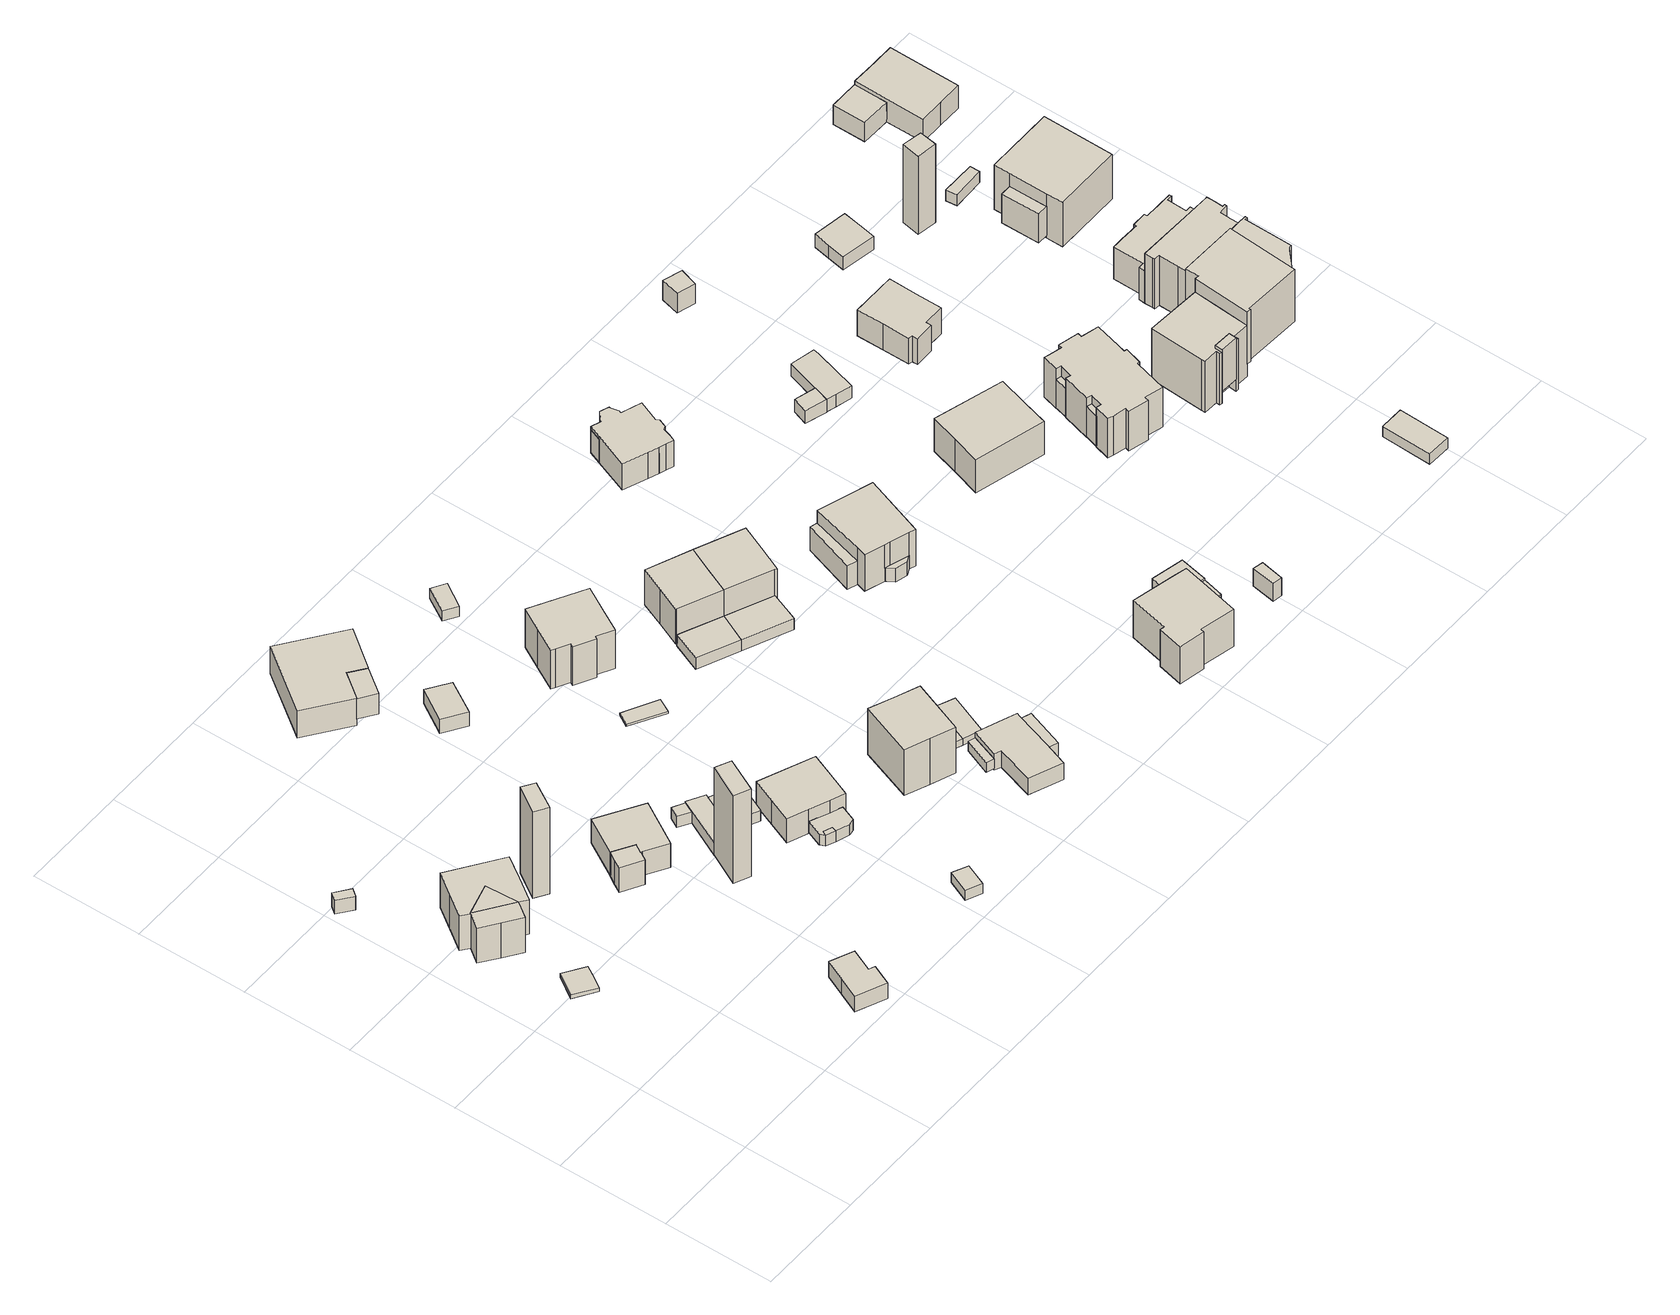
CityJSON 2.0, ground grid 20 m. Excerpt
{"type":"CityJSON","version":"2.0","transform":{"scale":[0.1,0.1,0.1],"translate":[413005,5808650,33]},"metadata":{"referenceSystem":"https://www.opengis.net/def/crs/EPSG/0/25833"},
"CityObjects":{
"building1":{"type":"Building","attributes":{"Gemeindeschluessel":"11000009","BezugspunktDach":"2200","function":"31001_2000","measuredHeight":1.04,"storeysAboveGround":1},"address":[{"country":"Germany","locality":"Berlin","thoroughfareNumber":"42 (2)","thoroughfareName":"Im Haselwinkel"}],"geometry":[{"type":"Solid","lod":"1","boundaries":[[[[0,1,2,3,4]],[[5,6,7,8,9]],[[5,9,4,3]],[[6,5,3,2]],[[7,6,2,1]],[[8,7,1,0]],[[9,8,0,4]]]]}]},
"building2":{"type":"Building","attributes":{"Gemeindeschluessel":"11000009","BezugspunktDach":"2200","function":"51009_1610","measuredHeight":3,"storeysAboveGround":0},"address":[{"country":"Germany","locality":"Berlin"}],"geometry":[{"type":"Solid","lod":"1","boundaries":[[[[10,11,12,13]],[[14,15,16,17]],[[14,17,13,12]],[[15,14,12,11]],[[16,15,11,10]],[[17,16,10,13]]]]}]},
"building3":{"type":"Building","attributes":{"Gemeindeschluessel":"11000009","function":"31001_1010"},"address":[{"country":"Germany","locality":"Berlin","thoroughfareNumber":"42","thoroughfareName":"Im Haselwinkel"}],"children":["building3-1","building3-2"]},
"building3-1":{"type":"BuildingPart","attributes":{"BezugspunktDach":"2200","measuredHeight":9.56,"storeysAboveGround":2},"parents":["building3"],"geometry":[{"type":"MultiSurface","lod":"1","boundaries":[[[18,19,20,21,22,23,24,25,26]],[[27,28,29,30,31,32,33,34,35]],[[27,35,26,25]],[[28,27,25,24]],[[29,28,24,23]],[[30,29,23,22]],[[31,30,22,21]],[[32,31,21,20]],[[33,32,20,19]],[[35,34,18,26]],[[34,33,19,18,36]]]}]},
"building3-2":{"type":"BuildingPart","attributes":{"BezugspunktDach":"2200","measuredHeight":9.56,"storeysAboveGround":2},"parents":["building3"],"geometry":[{"type":"Solid","lod":"1","boundaries":[[[[37,38,39,40,41,42,43]],[[34,33,44,32,45,46,47]],[[34,47,43,42]],[[33,19,18,34,42,41]],[[44,33,41,40]],[[32,44,40,39]],[[45,32,39,38]],[[46,45,38,37]],[[47,46,37,43]],[[34,18,19,33]]]]}]},
"building4":{"type":"Building","attributes":{"Gemeindeschluessel":"11000009","BezugspunktDach":"2200","function":"31001_1010","measuredHeight":3.8,"storeysAboveGround":1},"address":[{"country":"Germany","locality":"Berlin","thoroughfareNumber":"46 (2)","thoroughfareName":"Im Haselwinkel"}],"geometry":[{"type":"Solid","lod":"1","boundaries":[[[[48,49,50,51,52,53,54,55]],[[56,57,58,59,60,61,62,63]],[[56,63,55,54]],[[57,56,54,53]],[[58,57,53,52]],[[59,58,52,51]],[[60,59,51,50]],[[61,60,50,49]],[[62,61,49,48]],[[63,62,48,55]]]]}]},
"building5":{"type":"Building","attributes":{"Gemeindeschluessel":"11000009","BezugspunktDach":"2200","function":"31001_2000","measuredHeight":19.07,"storeysAboveGround":1},"address":[{"country":"Germany","locality":"Berlin","thoroughfareNumber":"42 (1)","thoroughfareName":"Im Haselwinkel"}],"geometry":[{"type":"Solid","lod":"1","boundaries":[[[[64,65,66,67]],[[68,69,70,71]],[[68,71,67,66]],[[69,68,66,65]],[[70,69,65,64]],[[71,70,64,67]]]]}]},
"building6":{"type":"Building","attributes":{"Gemeindeschluessel":"11000009","function":"31001_1010"},"address":[{"country":"Germany","locality":"Berlin","thoroughfareNumber":"44","thoroughfareName":"Im Haselwinkel"}],"children":["building6-1","building6-2"]},
"building6-1":{"type":"BuildingPart","attributes":{"BezugspunktDach":"2200","measuredHeight":6.38,"storeysAboveGround":2},"parents":["building6"],"geometry":[{"type":"Solid","lod":"1","boundaries":[[[[72,73,74,75,76,77,78]],[[79,80,81,82,83,84,85]],[[79,85,78,77]],[[80,79,77,76]],[[81,80,76,75]],[[82,81,75,74]],[[83,82,74,73]],[[84,83,73,72]],[[85,84,72,78]]]]}]},
"building6-2":{"type":"BuildingPart","attributes":{"BezugspunktDach":"2200","measuredHeight":6.45,"storeysAboveGround":2},"parents":["building6"],"geometry":[{"type":"MultiSurface","lod":"1","boundaries":[[[86,73,72,78,87,88]],[[89,90,91,92,93,94]],[[89,94,88,87]],[[90,89,87,78]],[[91,90,78,85,84]],[[92,91,84,83]],[[93,92,73,86]],[[94,93,86,88]],[[84,85,78,72]],[[83,84,72,73]]]}]},
"building7":{"type":"Building","attributes":{"Gemeindeschluessel":"11000009","BezugspunktDach":"2200","function":"51009_1610","measuredHeight":19.36,"storeysAboveGround":0},"address":[{"country":"Germany","locality":"Berlin"}],"geometry":[{"type":"Solid","lod":"1","boundaries":[[[[95,96,97,98]],[[99,100,101,102]],[[99,102,98,97]],[[100,99,97,96]],[[101,100,96,95]],[[102,101,95,98]]]]}]},
"building8":{"type":"Building","attributes":{"Gemeindeschluessel":"11000009","BezugspunktDach":"2200","function":"31001_2000","measuredHeight":2.93,"storeysAboveGround":1},"address":[{"country":"Germany","locality":"Berlin","thoroughfareNumber":"44 (1)","thoroughfareName":"Im Haselwinkel"}],"geometry":[{"type":"Solid","lod":"1","boundaries":[[[[103,104,105,106,107]],[[108,109,110,111,112]],[[108,112,107,106]],[[109,108,106,105]],[[110,109,105,104]],[[111,110,104,103]],[[112,111,103,107]]]]}]},
"building9":{"type":"Building","attributes":{"Gemeindeschluessel":"11000009","BezugspunktDach":"2200","function":"51009_1610","measuredHeight":2.4,"storeysAboveGround":0},"address":[{"country":"Germany","locality":"Berlin"}],"geometry":[{"type":"Solid","lod":"1","boundaries":[[[[113,114,115,116]],[[117,108,118,119]],[[117,119,116,115]],[[108,117,115,114]],[[118,108,114,113]],[[119,118,113,116]]]]}]},
"building10":{"type":"Building","attributes":{"Gemeindeschluessel":"11000009","BezugspunktDach":"2200","function":"51009_1610","measuredHeight":2.17,"storeysAboveGround":0},"address":[{"country":"Germany","locality":"Berlin"}],"geometry":[{"type":"Solid","lod":"1","boundaries":[[[[120,121,122,123]],[[124,125,126,127]],[[124,127,123,122]],[[125,124,122,121]],[[126,125,121,120]],[[127,126,120,123]]]]}]},
"building11":{"type":"Building","attributes":{"Gemeindeschluessel":"11000009","BezugspunktDach":"2200","function":"31001_2463","measuredHeight":2.49,"storeysAboveGround":1},"address":[{"country":"Germany","locality":"Berlin","thoroughfareNumber":"46 (3)","thoroughfareName":"Im Haselwinkel"}],"geometry":[{"type":"Solid","lod":"1","boundaries":[[[[128,129,130,131]],[[132,133,134,135]],[[132,135,131,130]],[[133,132,130,129]],[[134,133,129,128]],[[135,134,128,131]]]]}]},
"building12":{"type":"Building","attributes":{"Gemeindeschluessel":"11000009","BezugspunktDach":"2200","function":"51009_1610","measuredHeight":2.4,"storeysAboveGround":0},"address":[{"country":"Germany","locality":"Berlin"}],"geometry":[{"type":"Solid","lod":"1","boundaries":[[[[136,137,138,139]],[[140,141,142,143]],[[140,143,139,138]],[[141,140,138,137]],[[142,141,137,136]],[[143,142,136,139]]]]}]},
"building13":{"type":"Building","attributes":{"Gemeindeschluessel":"11000009","BezugspunktDach":"2200","function":"51009_1610","measuredHeight":2.38,"storeysAboveGround":0},"address":[{"country":"Germany","locality":"Berlin"}],"geometry":[{"type":"Solid","lod":"1","boundaries":[[[[144,145,129,128]],[[146,147,148,149]],[[146,149,128,129]],[[147,146,129,145]],[[148,147,145,144]],[[149,148,144,128]]]]}]},
"building14":{"type":"Building","attributes":{"Gemeindeschluessel":"11000009","BezugspunktDach":"2200","function":"31001_1310","measuredHeight":2.42,"storeysAboveGround":1},"address":[{"country":"Germany","locality":"Berlin","thoroughfareNumber":"46 (1)","thoroughfareName":"Im Haselwinkel"}],"geometry":[{"type":"Solid","lod":"1","boundaries":[[[[139,138,137,136,150,151,152,153,154]],[[155,156,157,158,142,141,140,143,159]],[[155,159,154,153]],[[156,155,153,152]],[[157,156,152,151]],[[158,157,151,150]],[[142,158,150,136]],[[141,142,136,137]],[[140,141,137,138]],[[143,140,138,139]],[[159,143,139,154]]]]}]},
"building15":{"type":"Building","attributes":{"Gemeindeschluessel":"11000009","BezugspunktDach":"2200","function":"51009_1610","measuredHeight":4.51,"storeysAboveGround":0},"address":[{"country":"Germany","locality":"Berlin"}],"geometry":[{"type":"Solid","lod":"1","boundaries":[[[[160,161,162,163]],[[164,165,166,167]],[[164,167,163,162]],[[165,164,162,161]],[[166,165,161,160]],[[167,166,160,163]]]]}]},
"building16":{"type":"Building","attributes":{"Gemeindeschluessel":"11000009","BezugspunktDach":"2200","function":"31001_1010","measuredHeight":7.02,"storeysAboveGround":1},"address":[{"country":"Germany","locality":"Berlin","thoroughfareNumber":"46","thoroughfareName":"Im Haselwinkel"}],"geometry":[{"type":"Solid","lod":"1","boundaries":[[[[168,169,170,171,172,173,174,175]],[[176,177,178,179,180,181,182,183]],[[176,183,175,174]],[[177,176,174,173]],[[178,177,173,172]],[[179,178,172,171]],[[180,179,171,170]],[[181,180,170,169]],[[182,181,169,168]],[[183,182,168,175]]]]}]},
"building17":{"type":"Building","attributes":{"Gemeindeschluessel":"11000009","BezugspunktDach":"2200","function":"31001_1010","measuredHeight":6.03,"storeysAboveGround":1},"address":[{"country":"Germany","locality":"Berlin","thoroughfareNumber":"41","thoroughfareName":"Im Haselwinkel"}],"geometry":[{"type":"Solid","lod":"1","boundaries":[[[[184,185,186,187,188,189]],[[190,191,192,193,194,195]],[[190,195,189,188]],[[191,190,188,187]],[[192,191,187,186]],[[193,192,186,185]],[[194,193,185,184]],[[195,194,184,189]]]]}]},
"building18":{"type":"Building","attributes":{"Gemeindeschluessel":"11000009","BezugspunktDach":"2200","function":"31001_2000","measuredHeight":3.12,"storeysAboveGround":1},"address":[{"country":"Germany","locality":"Berlin","thoroughfareNumber":"43","thoroughfareName":"Im Haselwinkel"}],"geometry":[{"type":"Solid","lod":"1","boundaries":[[[[196,197,198,199]],[[200,201,202,203]],[[200,203,199,198]],[[201,200,198,197]],[[202,201,197,196]],[[203,202,196,199]]]]}]},
"building19":{"type":"Building","attributes":{"Gemeindeschluessel":"11000009","BezugspunktDach":"2200","function":"31001_2520","measuredHeight":0.401,"storeysAboveGround":1},"address":[{"country":"Germany","locality":"Berlin","thoroughfareNumber":"45 (1)","thoroughfareName":"Im Haselwinkel"}],"geometry":[{"type":"Solid","lod":"1","boundaries":[[[[204,205,206,207]],[[208,209,210,211]],[[208,211,207,206]],[[209,208,206,205]],[[210,209,205,204]],[[211,210,204,207]]]]}]},
"building20":{"type":"Building","attributes":{"Gemeindeschluessel":"11000009","BezugspunktDach":"2200","function":"31001_1010","measuredHeight":12.43,"storeysAboveGround":3},"address":[{"country":"Germany","locality":"Berlin","thoroughfareNumber":"48","thoroughfareName":"Im Haselwinkel"}],"geometry":[{"type":"Solid","lod":"1","boundaries":[[[[212,213,214,215,216,217]],[[218,219,220,221,222,223]],[[218,223,217,216]],[[219,218,216,215]],[[220,219,215,214]],[[221,220,214,213]],[[222,221,213,212]],[[223,222,212,217]]]]}]},
"building21":{"type":"Building","attributes":{"Gemeindeschluessel":"11000009","BezugspunktDach":"2200","function":"31001_1010","measuredHeight":10.6,"storeysAboveGround":2},"address":[{"country":"Germany","locality":"Berlin","thoroughfareNumber":"45","thoroughfareName":"Im Haselwinkel"}],"geometry":[{"type":"Solid","lod":"1","boundaries":[[[[224,225,226,227,228,229,230,231,232,233,234]],[[235,236,237,238,239,240,241,242,243,244,245]],[[235,245,234,233]],[[236,235,233,232]],[[237,236,232,231]],[[238,237,231,230]],[[239,238,230,229]],[[240,239,229,228]],[[241,240,228,227]],[[242,241,227,226]],[[243,242,226,225]],[[244,243,225,224]],[[245,244,224,234]]]]}]},
"building22":{"type":"Building","attributes":{"Gemeindeschluessel":"11000009","BezugspunktDach":"2200","function":"31001_2000","measuredHeight":2.15,"storeysAboveGround":1},"address":[{"country":"Germany","locality":"Berlin","thoroughfareNumber":"50 (1)","thoroughfareName":"Im Haselwinkel"}],"geometry":[{"type":"Solid","lod":"1","boundaries":[[[[246,247,248,249]],[[250,251,252,253]],[[250,253,249,248]],[[251,250,248,247]],[[252,251,247,246]],[[253,252,246,249]]]]}]},
"building23":{"type":"Building","attributes":{"Gemeindeschluessel":"11000009","BezugspunktDach":"2200","function":"51009_1610","measuredHeight":1.35,"storeysAboveGround":0},"address":[{"country":"Germany","locality":"Berlin"}],"geometry":[{"type":"Solid","lod":"1","boundaries":[[[[254,255,256,257,258]],[[259,260,261,262,263]],[[259,263,258,257]],[[260,259,257,256]],[[261,260,256,255]],[[262,261,255,254]],[[263,262,254,258]]]]}]},
"building24":{"type":"Building","attributes":{"Gemeindeschluessel":"11000009","BezugspunktDach":"2200","function":"31001_2000","measuredHeight":2.18,"storeysAboveGround":1},"address":[{"country":"Germany","locality":"Berlin","thoroughfareNumber":"43 (1)","thoroughfareName":"Im Haselwinkel"}],"geometry":[{"type":"Solid","lod":"1","boundaries":[[[[264,265,266,267]],[[268,269,270,271]],[[268,271,267,266]],[[269,268,266,265]],[[270,269,265,264]],[[271,270,264,267]]]]}]},
"building25":{"type":"Building","attributes":{"Gemeindeschluessel":"11000009","function":"31001_1010"},"address":[{"country":"Germany","locality":"Berlin","thoroughfareNumber":"50","thoroughfareName":"Im Haselwinkel"}],"children":["building25-1","building25-2"]},
"building25-1":{"type":"BuildingPart","attributes":{"BezugspunktDach":"2200","measuredHeight":5,"storeysAboveGround":1},"parents":["building25"],"geometry":[{"type":"MultiSurface","lod":"1","boundaries":[[[272,273,274,275,276,277,278,279,280]],[[281,282,283,284,285,286,287,288,289]],[[281,289,280,279]],[[282,281,279,278]],[[283,282,278,277]],[[284,283,277,276]],[[285,284,276,275]],[[286,285,275,274]],[[290,291,274,273]],[[288,287,273,272]],[[289,288,272,280]],[[292,287,286,291,290]]]}]},
"building25-2":{"type":"BuildingPart","attributes":{"BezugspunktDach":"2200","measuredHeight":2.9,"storeysAboveGround":1},"parents":["building25"],"geometry":[{"type":"Solid","lod":"1","boundaries":[[[[293,294,291,290]],[[286,295,296,287]],[[295,286,291,294]],[[296,295,294,293]],[[287,296,293,290]],[[287,290,291,286]]]]}]},
"building26":{"type":"Building","attributes":{"Gemeindeschluessel":"11000009","BezugspunktDach":"2200","function":"31001_2000","measuredHeight":1.35,"storeysAboveGround":1},"address":[{"country":"Germany","locality":"Berlin","thoroughfareNumber":"48 (1)","thoroughfareName":"Im Haselwinkel"}],"geometry":[{"type":"Solid","lod":"1","boundaries":[[[[255,297,298,256]],[[299,300,261,260]],[[299,260,256,298]],[[300,299,298,297]],[[261,300,297,255]],[[260,261,255,256]]]]}]},
"building27":{"type":"Building","attributes":{"Gemeindeschluessel":"11000009","BezugspunktDach":"2200","function":"31001_2000","measuredHeight":1.33,"storeysAboveGround":1},"address":[{"country":"Germany","locality":"Berlin","thoroughfareNumber":"50 (2)","thoroughfareName":"Im Haselwinkel"}],"geometry":[{"type":"Solid","lod":"1","boundaries":[[[[301,302,297,255,254]],[[261,300,303,304,262]],[[261,262,254,255]],[[300,261,255,297]],[[303,300,297,302]],[[304,303,302,301]],[[262,304,301,254]]]]}]},
"building28":{"type":"Building","attributes":{"Gemeindeschluessel":"11000009","function":"31001_1010"},"address":[{"country":"Germany","locality":"Berlin","thoroughfareNumber":"47","thoroughfareName":"Im Haselwinkel"}],"children":["building28-1","building28-2"]},
"building28-1":{"type":"BuildingPart","attributes":{"BezugspunktDach":"2200","measuredHeight":10.51,"storeysAboveGround":2},"parents":["building28"],"geometry":[{"type":"Solid","lod":"1","boundaries":[[[[305,306,307,308,309,310,311]],[[312,313,314,315,316,317,318]],[[312,318,311,310]],[[313,312,310,309]],[[314,313,309,308]],[[315,314,308,307]],[[316,315,307,306]],[[317,319,320,316,306,305]],[[318,317,305,311]],[[316,320,319,317]]]]}]},
"building28-2":{"type":"BuildingPart","attributes":{"BezugspunktDach":"2200","measuredHeight":2.53,"storeysAboveGround":2},"parents":["building28"],"geometry":[{"type":"Solid","lod":"1","boundaries":[[[[321,320,319,322]],[[323,324,325,326]],[[323,326,322,319]],[[324,323,319,317,316,320]],[[325,324,320,321]],[[326,325,321,322]],[[320,316,317,319]]]]}]},
"building29":{"type":"Building","attributes":{"Gemeindeschluessel":"11000009","function":"31001_1010"},"address":[{"country":"Germany","locality":"Berlin","thoroughfareNumber":"47A","thoroughfareName":"Im Haselwinkel"}],"children":["building29-1","building29-2"]},
"building29-1":{"type":"BuildingPart","attributes":{"BezugspunktDach":"2200","measuredHeight":10.59,"storeysAboveGround":2},"parents":["building29"],"geometry":[{"type":"MultiSurface","lod":"1","boundaries":[[[327,328,329,330,308,307,306]],[[315,314,331,332,333,334,316]],[[315,316,306,307]],[[314,315,307,308]],[[331,314,308,330]],[[332,331,330,329]],[[333,332,329,328]],[[334,333,328,327]],[[316,320,335,327,306]],[[334,336,335,320,316]]]}]},
"building29-2":{"type":"BuildingPart","attributes":{"BezugspunktDach":"2200","measuredHeight":2.56,"storeysAboveGround":2},"parents":["building29"],"geometry":[{"type":"MultiSurface","lod":"1","boundaries":[[[337,335,320,321]],[[324,338,339,325]],[[324,325,321,320]],[[338,324,316,334,335]],[[339,338,335,337]],[[325,339,337,321]],[[320,335,334,316]]]}]},
"building30":{"type":"Building","attributes":{"Gemeindeschluessel":"11000009","function":"31001_1010"},"address":[{"country":"Germany","locality":"Berlin","thoroughfareNumber":"49","thoroughfareName":"Im Haselwinkel"}],"children":["building30-1","building30-2","building30-3"]},
"building30-1":{"type":"BuildingPart","attributes":{"BezugspunktDach":"2200","measuredHeight":10.83,"storeysAboveGround":2},"parents":["building30"],"geometry":[{"type":"MultiSurface","lod":"1","boundaries":[[[340,341,342,343,344,345,346,347,348]],[[349,350,351,352,353,354,355,356,357]],[[349,357,348,347]],[[358,359,349,347,346]],[[351,350,346,345]],[[352,351,345,344]],[[353,352,344,343]],[[354,353,343,342]],[[360,361,342,341]],[[362,360,355,341,340]],[[357,356,340,348]],[[350,349,359,358]],[[355,354,361,360]],[[356,355,360,362]]]}]},
"building30-2":{"type":"BuildingPart","attributes":{"BezugspunktDach":"2200","measuredHeight":5.24,"storeysAboveGround":2},"parents":["building30"],"geometry":[{"type":"Solid","lod":"1","boundaries":[[[[359,358,363,364]],[[365,350,349,366]],[[365,366,364,363]],[[350,365,363,358]],[[366,349,359,364]],[[349,350,358,359]]]]}]},
"building30-3":{"type":"BuildingPart","attributes":{"BezugspunktDach":"2200","measuredHeight":3,"storeysAboveGround":2},"parents":["building30"],"geometry":[{"type":"MultiSurface","lod":"1","boundaries":[[[367,368,361,362]],[[354,369,370,356]],[[369,354,361,368]],[[370,369,368,367]],[[356,370,367,362]],[[354,371,355,360,361]],[[356,362,360,372,355]]]}]},
"building31":{"type":"Building","attributes":{"Gemeindeschluessel":"11000009","BezugspunktDach":"2200","function":"31001_1010","measuredHeight":9.39,"storeysAboveGround":2},"address":[{"country":"Germany","locality":"Berlin","thoroughfareNumber":"52","thoroughfareName":"Im Haselwinkel"}],"geometry":[{"type":"Solid","lod":"1","boundaries":[[[[373,374,375,376,377,378,379,380,381,382]],[[383,384,385,386,387,388,389,390,391,392]],[[383,392,382,381]],[[384,383,381,380]],[[385,384,380,379]],[[386,385,379,378]],[[387,386,378,377]],[[388,387,377,376]],[[389,388,376,375]],[[390,389,375,374]],[[391,390,374,373]],[[392,391,373,382]]]]}]},
"building32":{"type":"Building","attributes":{"Gemeindeschluessel":"11000009","BezugspunktDach":"2200","function":"51009_1610","measuredHeight":5.1,"storeysAboveGround":0},"address":[{"country":"Germany","locality":"Berlin"}],"geometry":[{"type":"Solid","lod":"1","boundaries":[[[[393,394,395,396]],[[397,398,399,400]],[[397,400,396,395]],[[398,397,395,394]],[[399,398,394,393]],[[400,399,393,396]]]]}]},
"building33":{"type":"Building","attributes":{"Gemeindeschluessel":"11000009","BezugspunktDach":"2200","function":"31001_1010","measuredHeight":8.14,"storeysAboveGround":1},"address":[{"country":"Germany","locality":"Berlin","thoroughfareNumber":"26A","thoroughfareName":"Bogenstraße"}],"geometry":[{"type":"Solid","lod":"1","boundaries":[[[[401,402,403,404,405,406,407,408,409,410,411,412,413,414,415,416,417,418,419,420]],[[421,422,423,424,425,426,427,428,429,430,431,432,433,434,435,436,437,438,439,440]],[[421,440,420,419]],[[422,421,419,418]],[[423,422,418,417]],[[424,423,417,416]],[[425,424,416,415]],[[426,425,415,414]],[[427,426,414,413]],[[428,427,413,412]],[[429,428,412,411]],[[430,429,411,410]],[[431,430,410,409]],[[432,431,409,408]],[[433,432,408,407]],[[434,433,407,406]],[[435,434,406,405]],[[436,435,405,404]],[[437,436,404,403]],[[438,437,403,402]],[[439,438,402,401]],[[440,439,401,420]]]]}]},
"building34":{"type":"Building","attributes":{"Gemeindeschluessel":"11000009","BezugspunktDach":"2200","function":"51009_1610","measuredHeight":4.62,"storeysAboveGround":0},"address":[{"country":"Germany","locality":"Berlin"}],"geometry":[{"type":"Solid","lod":"1","boundaries":[[[[441,442,443,444,445]],[[434,435,436,437,438]],[[434,438,445,444]],[[435,434,444,443]],[[436,435,443,442]],[[437,436,442,441]],[[438,437,441,445]]]]}]},
"building35":{"type":"Building","attributes":{"Gemeindeschluessel":"11000009","function":"31001_2463"},"address":[{"country":"Germany","locality":"Berlin","thoroughfareNumber":"52 (1)","thoroughfareName":"Im Haselwinkel"}],"children":["building35-1","building35-2"]},
"building35-1":{"type":"BuildingPart","attributes":{"BezugspunktDach":"2200","measuredHeight":3.61,"storeysAboveGround":1},"parents":["building35"],"geometry":[{"type":"MultiSurface","lod":"1","boundaries":[[[446,447,448,449]],[[450,451,452,453]],[[450,453,449,448]],[[451,450,448,447]],[[452,451,447,446]],[[453,454,455,456,446,449]],[[452,456,455,454]]]}]},
"building35-2":{"type":"BuildingPart","attributes":{"BezugspunktDach":"2200","measuredHeight":3.1,"storeysAboveGround":1},"parents":["building35"],"geometry":[{"type":"Solid","lod":"1","boundaries":[[[[457,456,455,458]],[[454,452,459,460]],[[454,460,458,455]],[[459,452,456,457]],[[460,459,457,458]],[[452,454,455,456]]]]}]},
"building36":{"type":"Building","attributes":{"Gemeindeschluessel":"11000009","BezugspunktDach":"2200","function":"51009_1610","measuredHeight":3.89,"storeysAboveGround":0},"address":[{"country":"Germany","locality":"Berlin"}],"geometry":[{"type":"Solid","lod":"1","boundaries":[[[[461,462,463,464]],[[465,466,467,468]],[[465,468,464,463]],[[466,465,463,462]],[[467,466,462,461]],[[468,467,461,464]]]]}]},
"building37":{"type":"Building","attributes":{"Gemeindeschluessel":"11000009","BezugspunktDach":"2200","function":"31001_2000","measuredHeight":2.77,"storeysAboveGround":1},"address":[{"country":"Germany","locality":"Berlin","thoroughfareNumber":"27 (2)","thoroughfareName":"Bogenstraße"}],"geometry":[{"type":"Solid","lod":"1","boundaries":[[[[469,470,471,472]],[[473,474,475,476]],[[473,476,472,471]],[[474,473,471,470]],[[475,474,470,469]],[[476,475,469,472]]]]}]},
"building38":{"type":"Building","attributes":{"Gemeindeschluessel":"11000009","BezugspunktDach":"2200","function":"31001_1010","measuredHeight":8.71,"storeysAboveGround":1},"address":[{"country":"Germany","locality":"Berlin","thoroughfareNumber":"51","thoroughfareName":"Im Haselwinkel"}],"geometry":[{"type":"Solid","lod":"1","boundaries":[[[[477,478,479,480,481,482]],[[483,484,485,486,487,488]],[[483,488,482,481]],[[484,483,481,480]],[[485,484,480,479]],[[486,485,479,478]],[[487,486,478,477]],[[488,487,477,482]]]]}]},
"building39":{"type":"Building","attributes":{"Gemeindeschluessel":"11000009","BezugspunktDach":"2200","function":"31001_2000","measuredHeight":2.66,"storeysAboveGround":1},"address":[{"country":"Germany","locality":"Berlin","thoroughfareNumber":"27 (1)","thoroughfareName":"Bogenstraße"}],"geometry":[{"type":"Solid","lod":"1","boundaries":[[[[489,490,491,492,493,470,469]],[[494,495,496,497,498,499,500]],[[494,500,469,470]],[[495,494,470,493]],[[496,495,493,492]],[[497,496,492,491]],[[498,497,491,490]],[[499,498,490,489]],[[500,499,489,469]]]]}]},
"building40":{"type":"Building","attributes":{"Gemeindeschluessel":"11000009","BezugspunktDach":"2200","function":"51009_1610","measuredHeight":6.73,"storeysAboveGround":0},"address":[{"country":"Germany","locality":"Berlin"}],"geometry":[{"type":"Solid","lod":"1","boundaries":[[[[501,502,503,504]],[[505,506,507,508]],[[505,508,504,503]],[[506,505,503,502]],[[507,506,502,501]],[[508,507,501,504]]]]}]},
"building41":{"type":"Building","attributes":{"Gemeindeschluessel":"11000009","BezugspunktDach":"2200","function":"51009_1610","measuredHeight":6.3,"storeysAboveGround":0},"address":[{"country":"Germany","locality":"Berlin"}],"geometry":[{"type":"Solid","lod":"1","boundaries":[[[[509,510,511,512]],[[513,514,515,516]],[[513,516,512,511]],[[514,513,511,510]],[[515,514,510,509]],[[516,515,509,512]]]]}]},
"building42":{"type":"Building","attributes":{"Gemeindeschluessel":"11000009","BezugspunktDach":"2200","function":"51009_1610","measuredHeight":4.77,"storeysAboveGround":0},"address":[{"country":"Germany","locality":"Berlin"}],"geometry":[{"type":"Solid","lod":"1","boundaries":[[[[517,518,519,520]],[[521,522,523,524]],[[521,524,520,519]],[[522,521,519,518]],[[523,522,518,517]],[[524,523,517,520]]]]}]},
"building43":{"type":"Building","attributes":{"Gemeindeschluessel":"11000009","BezugspunktDach":"2200","function":"31001_1010","measuredHeight":9.75,"storeysAboveGround":2},"address":[{"country":"Germany","locality":"Berlin","thoroughfareNumber":"55","thoroughfareName":"Im Haselwinkel"}],"geometry":[{"type":"Solid","lod":"1","boundaries":[[[[525,526,527,528,529,530,531,532,533,534,535,536,537,538,539,540,541,542,543,544,545,546,547,548,549,550]],[[551,552,553,554,555,556,557,558,559,560,561,562,563,564,565,566,567,568,569,570,571,572,573,574,575,576]],[[551,576,550,549]],[[552,551,549,548]],[[553,552,548,547]],[[554,553,547,546]],[[555,554,546,545]],[[556,555,545,544]],[[557,556,544,543]],[[558,557,543,542]],[[559,558,542,541]],[[560,559,541,540]],[[561,560,540,539]],[[562,561,539,538]],[[563,562,538,537]],[[564,563,537,536]],[[565,564,536,535]],[[566,565,535,534]],[[567,566,534,533]],[[568,567,533,532]],[[569,568,532,531]],[[570,569,531,530]],[[571,570,530,529]],[[572,571,529,528]],[[573,572,528,527]],[[574,573,527,526]],[[575,574,526,525]],[[576,575,525,550]]]]}]},
"building44":{"type":"Building","attributes":{"Gemeindeschluessel":"11000009","BezugspunktDach":"2200","function":"31001_1010","measuredHeight":7.56,"storeysAboveGround":1},"address":[{"country":"Germany","locality":"Berlin","thoroughfareNumber":"15","thoroughfareName":"Kanalstraße"}],"geometry":[{"type":"Solid","lod":"1","boundaries":[[[[577,578,579,580,581,582,583,584,585,586]],[[587,588,589,590,591,592,593,594,595,596]],[[587,596,586,585]],[[588,587,585,584]],[[589,588,584,583]],[[590,589,583,582]],[[591,590,582,581]],[[592,591,581,580]],[[593,592,580,579]],[[594,593,579,578]],[[595,594,578,577]],[[596,595,577,586]]]]}]},
"building45":{"type":"Building","attributes":{"Gemeindeschluessel":"11000009","BezugspunktDach":"2200","function":"31001_2463","measuredHeight":2.31,"storeysAboveGround":1},"address":[{"country":"Germany","locality":"Berlin","thoroughfareNumber":"56 (2)","thoroughfareName":"Im Haselwinkel"}],"geometry":[{"type":"Solid","lod":"1","boundaries":[[[[597,598,599,600]],[[601,602,603,604]],[[601,604,600,599]],[[602,601,599,598]],[[603,602,598,597]],[[604,603,597,600]]]]}]},
"building46":{"type":"Building","attributes":{"Gemeindeschluessel":"11000009","BezugspunktDach":"2200","function":"51009_1610","measuredHeight":9.13,"storeysAboveGround":0},"address":[{"country":"Germany","locality":"Berlin"}],"geometry":[{"type":"Solid","lod":"1","boundaries":[[[[605,606,607,608]],[[609,610,611,612]],[[609,612,608,607]],[[610,609,607,606]],[[611,610,606,605]],[[612,611,605,608]]]]}]},
"building47":{"type":"Building","attributes":{"Gemeindeschluessel":"11000009","BezugspunktDach":"2200","function":"31001_2000","measuredHeight":3.62,"storeysAboveGround":1},"address":[{"country":"Germany","locality":"Berlin","thoroughfareNumber":"28 (1)","thoroughfareName":"Bogenstraße"}],"geometry":[{"type":"Solid","lod":"1","boundaries":[[[[613,614,615,616,617,618]],[[619,620,621,622,623,624]],[[619,624,618,617]],[[620,619,617,616]],[[621,620,616,615]],[[622,621,615,614]],[[623,622,614,613]],[[624,623,613,618]]]]}]},
"building48":{"type":"Building","attributes":{"Gemeindeschluessel":"11000009","function":"31001_1010"},"address":[{"country":"Germany","locality":"Berlin","thoroughfareNumber":"16, 16A","thoroughfareName":"Kanalstraße"}],"children":["building48-1","building48-2","building48-3","building48-4","building48-5"]},
"building48-1":{"type":"BuildingPart","attributes":{"BezugspunktDach":"2200","measuredHeight":11.44,"storeysAboveGround":3},"parents":["building48"],"geometry":[{"type":"MultiSurface","lod":"1","boundaries":[[[625,626,627,628,629,630,631,632,633]],[[634,635,636,637,638,639,640,641,642]],[[634,643,644,645,633,632]],[[635,634,632,631]],[[636,635,631,630]],[[646,647,636,630,629]],[[638,648,646,629,628]],[[639,638,628,627]],[[640,639,627,626]],[[641,640,626,625]],[[642,641,625,633]],[[649,644,643,634]],[[649,642,645,644]],[[637,636,647,646]],[[637,646,648,638]]]}]},
"building48-2":{"type":"BuildingPart","attributes":{"BezugspunktDach":"2200","measuredHeight":11.47,"storeysAboveGround":3},"parents":["building48"],"geometry":[{"type":"MultiSurface","lod":"1","boundaries":[[[650,651,647,652,653,654,655,656,657,658,659,660,661,662,663]],[[664,665,666,667,668,669,670,671,672,673,674,636,675,676,677]],[[664,677,663,662]],[[665,664,662,661]],[[678,679,680,681,661,660]],[[667,666,660,659]],[[668,667,659,658]],[[669,668,658,657]],[[670,669,657,656]],[[671,670,656,655]],[[672,671,655,654]],[[673,672,654,653]],[[674,673,653,652]],[[682,652,646,682,683]],[[675,636,647,651]],[[676,675,651,650]],[[677,676,650,663]],[[666,684,679,678]],[[684,685,680,679]],[[685,665,681,680]],[[636,637,646,647]],[[637,683,682,646]],[[652,682,683,674]]]}]},
"building48-3":{"type":"BuildingPart","attributes":{"BezugspunktDach":"2200","measuredHeight":11.74,"storeysAboveGround":3},"parents":["building48"],"geometry":[{"type":"MultiSurface","lod":"1","boundaries":[[[686,687,688,689,690,691,652,682,646,648]],[[637,683,674,692,693,694,695,696,697,638]],[[692,674,652,691]],[[693,692,691,690]],[[694,693,690,689]],[[695,694,689,688]],[[696,695,688,687]],[[697,696,687,686]],[[638,697,686,648]],[[637,638,648,646]],[[683,637,646,682]],[[698,683,682,652,674]]]}]},
"building48-4":{"type":"BuildingPart","attributes":{"BezugspunktDach":"2200","measuredHeight":9.05,"storeysAboveGround":3},"parents":["building48"],"geometry":[{"type":"MultiSurface","lod":"1","boundaries":[[[680,679,678,699,700,701,702,703,704,705,706,707,708,709,710,711,712,681]],[[713,714,715,716,717,718,719,720,721,722,723,724,725,726,666,684,685,665]],[[713,665,681,712]],[[714,713,712,711]],[[715,714,711,710]],[[716,715,710,709]],[[717,716,709,708]],[[718,717,708,707]],[[719,718,707,706]],[[720,719,706,705]],[[721,720,705,704]],[[722,721,704,703]],[[723,722,703,702]],[[724,723,702,701]],[[725,724,701,700]],[[726,725,700,699]],[[666,726,699,678]],[[684,679,684,685]],[[665,685,680,685,665,681]],[[684,666,678,679]],[[685,684,679,680]]]}]},
"building48-5":{"type":"BuildingPart","attributes":{"BezugspunktDach":"2200","measuredHeight":12.62,"storeysAboveGround":3},"parents":["building48"],"geometry":[{"type":"MultiSurface","lod":"1","boundaries":[[[727,728,729,730,731,732,733,734,645,644,643,735,736,737]],[[738,739,740,741,742,743,744,745,746,747,748,749,750,751]],[[738,751,737,736]],[[739,738,736,735]],[[740,739,735,643]],[[741,740,634,649]],[[742,741,644,649,642]],[[743,742,645,734]],[[744,743,734,733]],[[745,744,733,732]],[[746,745,732,731]],[[747,746,731,730]],[[748,747,730,729]],[[749,748,729,728]],[[750,749,728,727]],[[751,750,727,737]],[[649,634,643,644]],[[642,649,644,645]]]}]},
"building49":{"type":"Building","attributes":{"Gemeindeschluessel":"11000009","BezugspunktDach":"2200","function":"31001_2000","measuredHeight":18.19,"storeysAboveGround":1},"address":[{"country":"Germany","locality":"Berlin","thoroughfareNumber":"14 (2)","thoroughfareName":"Kanalstraße"}],"geometry":[{"type":"Solid","lod":"1","boundaries":[[[[752,753,754,755]],[[756,757,758,759]],[[756,759,755,754]],[[757,756,754,753]],[[758,757,753,752]],[[759,758,752,755]]]]}]},
"building50":{"type":"Building","attributes":{"Gemeindeschluessel":"11000009","BezugspunktDach":"2200","function":"31001_2000","measuredHeight":2.39,"storeysAboveGround":1},"address":[{"country":"Germany","locality":"Berlin","thoroughfareNumber":"14 (1)","thoroughfareName":"Kanalstraße"}],"geometry":[{"type":"Solid","lod":"1","boundaries":[[[[760,761,762,763]],[[764,765,766,767]],[[764,767,763,762]],[[765,764,762,761]],[[766,765,761,760]],[[767,766,760,763]]]]}]},
"building51":{"type":"Building","attributes":{"Gemeindeschluessel":"11000009","function":"31001_1010"},"address":[{"country":"Germany","locality":"Berlin","thoroughfareNumber":"15A","thoroughfareName":"Kanalstraße"}],"children":["building51-1","building51-2"]},
"building51-1":{"type":"BuildingPart","attributes":{"BezugspunktDach":"2200","measuredHeight":10.75,"storeysAboveGround":2},"parents":["building51"],"geometry":[{"type":"MultiSurface","lod":"1","boundaries":[[[768,769,770,771,772,773]],[[774,775,776,777,778,779]],[[774,779,773,772]],[[780,781,772,771]],[[775,774,782,783]],[[776,775,771,770]],[[777,776,770,769]],[[778,777,769,768]],[[779,778,768,773]],[[783,782,781,780]]]}]},
"building51-2":{"type":"BuildingPart","attributes":{"BezugspunktDach":"2200","measuredHeight":6.48,"storeysAboveGround":2},"parents":["building51"],"geometry":[{"type":"MultiSurface","lod":"1","boundaries":[[[781,780,784,785]],[[786,783,782,787]],[[786,787,785,784]],[[783,786,784,780]],[[787,782,781,785]],[[782,783,788,780,781]]]}]},
"building52":{"type":"Building","attributes":{"Gemeindeschluessel":"11000009","function":"31001_1010"},"address":[{"country":"Germany","locality":"Berlin","thoroughfareNumber":"14","thoroughfareName":"Kanalstraße"}],"children":["building52-1","building52-2"]},
"building52-1":{"type":"BuildingPart","attributes":{"BezugspunktDach":"2200","measuredHeight":6.51,"storeysAboveGround":1},"parents":["building52"],"geometry":[{"type":"MultiSurface","lod":"1","boundaries":[[[789,790,791,792,793,794]],[[795,796,797,798,799,800]],[[801,802,803,800,794,793]],[[796,795,793,792]],[[797,796,792,791]],[[798,797,791,790]],[[799,798,790,789]],[[800,799,789,794]],[[795,803,802,801]]]}]},
"building52-2":{"type":"BuildingPart","attributes":{"BezugspunktDach":"2200","measuredHeight":4.3,"storeysAboveGround":1},"parents":["building52"],"geometry":[{"type":"Solid","lod":"1","boundaries":[[[[802,801,804,805]],[[806,795,803,807]],[[806,807,805,804]],[[795,806,804,801]],[[807,803,802,805]],[[803,795,801,802]]]]}]}
},
"vertices":[
[116,365,24],[129,385,24],[141,405,24],[104,430,24],[78,390,24],[104,430,16],[141,405,16],[129,385,16],[116,365,16],[78,390,16],
[32,764,42],[42,777,42],[16,797,42],[6,784,42],[16,797,12],[42,777,12],[32,764,12],[6,784,12],
[71,575,91],[72,576,91],[134,532,91],[148,522,91],[175,561,91],[201,600,91],[111,663,91],[84,624,91],[57,586,91],[84,624,15],[111,663,15],[201,600,15],[175,561,15],[148,522,15],[134,532,15],[72,576,15],[71,575,15],[57,586,15],[71,575,76],
[83,526,92],[114,504,92],[134,532,92],[130,592,92],[72,576,92],[71,575,92],[52,549,92],[130,592,15],[114,504,15],[83,526,15],[52,549,15],
[358,0,63],[374,36,63],[363,41,63],[364,42,63],[381,80,63],[340,98,63],[323,61,63],[306,23,63],[323,61,29],[340,98,29],[381,80,29],[364,42,29],[363,41,29],[374,36,29],[358,0,29],[306,23,29],
[230,545,211],[258,592,211],[237,606,211],[207,560,211],[237,606,20],[258,592,20],[230,545,20],[207,560,20],
[346,468,80],[337,453,80],[340,451,80],[379,428,80],[425,506,80],[347,554,80],[310,490,80],[347,554,27],[425,506,27],[379,428,27],[340,451,27],[337,453,27],[346,468,27],[310,490,27],
[328,438,80],[300,474,80],[291,459,80],[300,474,26],[310,490,26],[346,468,26],[337,453,26],[328,438,26],[291,459,26],
[436,318,222],[465,377,222],[438,390,222],[408,331,222],[438,390,29],[465,377,29],[436,318,29],[408,331,29],
[453,383,55],[469,376,55],[511,460,55],[481,477,55],[438,390,55],[481,477,28],[511,460,28],[469,376,28],[453,383,28],[438,390,28],
[472,457,52],[481,477,52],[460,488,52],[450,470,52],[460,488,28],[472,457,28],[450,470,28],
[613,12,59],[630,51,59],[603,64,59],[586,25,59],[603,64,37],[630,51,37],[613,12,37],[586,25,37],
[506,389,55],[532,444,55],[508,455,55],[481,401,55],[508,455,30],[532,444,30],[506,389,30],[481,401,30],
[567,256,58],[570,265,58],[555,271,58],[551,263,58],[555,271,34],[570,265,34],[567,256,34],[551,263,34],
[535,375,55],[561,431,55],[532,444,31],[561,431,31],[535,375,31],[506,389,31],
[591,248,58],[602,250,58],[613,278,58],[558,301,58],[547,273,58],[558,301,34],[613,278,34],[602,250,34],[591,248,34],[547,273,34],
[375,979,62],[407,1023,62],[379,1044,62],[346,999,62],[379,1044,17],[407,1023,17],[375,979,17],[346,999,17],
[558,301,85],[592,286,85],[618,276,85],[635,317,85],[652,359,85],[556,399,85],[539,357,85],[522,315,85],[539,357,32],[556,399,32],[652,359,32],[635,317,32],[618,276,32],[592,286,32],[558,301,32],[522,315,32],
[346,999,63],[379,1044,63],[407,1023,63],[458,1091,63],[353,1169,63],[271,1055,63],[353,1169,3],[458,1091,3],[407,1023,3],[379,1044,3],[346,999,3],[271,1055,3],
[438,855,47],[472,912,47],[434,938,47],[399,881,47],[434,938,16],[472,912,16],[438,855,16],[399,881,16],
[634,625,29],[647,650,29],[587,682,29],[574,660,29],[587,682,25],[647,650,25],[634,625,25],[574,660,25],
[748,214,136],[790,197,136],[826,292,136],[784,309,136],[741,327,136],[706,231,136],[741,327,35],[784,309,35],[826,292,35],[790,197,35],[748,214,35],[706,231,35],
[572,792,113],[594,780,113],[591,774,113],[626,755,113],[629,760,113],[658,744,113],[681,786,113],[704,827,113],[611,879,113],[588,838,113],[565,796,113],[588,838,28],[611,879,28],[704,827,28],[681,786,28],[658,744,28],[629,760,28],[626,755,28],[591,774,28],[594,780,28],[572,792,28],[565,796,28],
[831,155,58],[849,205,58],[837,209,58],[817,160,58],[837,209,37],[849,205,37],[831,155,37],[817,160,37],
[842,223,50],[853,250,50],[825,261,50],[816,265,50],[806,238,50],[816,265,36],[825,261,36],[853,250,36],[842,223,36],[806,238,36],
[604,999,47],[632,1043,47],[607,1058,47],[581,1014,47],[607,1058,25],[632,1043,25],[604,999,25],[581,1014,25],
[879,59,70],[894,102,70],[917,172,70],[919,178,70],[888,190,70],[849,205,70],[831,155,70],[842,150,70],[821,83,70],[842,150,34],[831,155,34],[849,205,34],[888,190,34],[919,178,34],[917,172,34],[894,102,34],[879,59,34],[821,83,34],[894,102,63],[917,172,63],[894,102,44],
[913,95,63],[937,165,63],[937,165,34],[913,95,34],
[871,297,50],[843,309,50],[843,309,36],[871,297,36],
[874,211,50],[903,283,50],[903,283,36],[874,211,36],
[751,697,111],[825,664,111],[844,708,111],[864,752,111],[786,785,111],[768,742,111],[749,698,111],[768,742,34],[786,785,34],[864,752,34],[844,708,34],[825,664,34],[751,697,34],[749,698,34],[751,697,54],[825,664,54],
[801,613,54],[729,645,54],[751,697,29],[825,664,29],[801,613,29],[729,645,29],
[906,628,111],[909,626,111],[929,671,111],[948,715,111],[948,715,34],[929,671,34],[909,626,34],[906,628,34],[906,628,54],[906,628,41],
[885,576,54],[906,628,29],[885,576,29],
[1043,523,116],[1053,520,116],[1086,509,116],[1097,505,116],[1136,616,116],[1088,632,116],[1039,648,116],[1013,552,116],[1008,535,116],[1013,552,36],[1039,648,36],[1088,632,36],[1136,616,36],[1097,505,36],[1086,509,36],[1053,520,36],[1043,523,36],[1008,535,36],[1039,648,88],[1013,552,88],[1053,520,66],[1086,509,66],[1043,523,66],
[1026,652,88],[995,558,88],[1026,652,36],[995,558,36],
[1052,509,66],[1073,503,66],[1073,503,36],[1052,509,36],[1064,516,36],[1053,520,51],
[1199,35,104],[1201,42,104],[1264,27,104],[1280,97,104],[1289,136,104],[1264,142,104],[1187,160,104],[1171,89,104],[1164,91,104],[1153,45,104],[1164,91,22],[1171,89,22],[1187,160,22],[1264,142,22],[1289,136,22],[1280,97,22],[1264,27,22],[1201,42,22],[1199,35,22],[1153,45,22],
[993,1007,93],[1002,1030,93],[984,1037,93],[975,1014,93],[984,1037,42],[1002,1030,42],[993,1007,42],[975,1014,42],
[994,935,99],[1012,928,99],[1024,924,99],[1037,919,99],[1042,931,99],[1046,944,99],[1052,947,99],[1058,962,99],[1055,968,99],[1070,1005,99],[1034,1018,99],[1036,1022,99],[1033,1037,99],[1033,1039,99],[1017,1045,99],[1004,1034,99],[1002,1030,99],[984,1037,99],[975,1014,99],[951,952,99],[975,1014,41],[984,1037,41],[1002,1030,41],[1004,1034,41],[1017,1045,41],[1033,1039,41],[1033,1037,41],[1036,1022,41],[1034,1018,41],[1070,1005,41],[1055,968,41],[1058,962,41],[1052,947,41],[1046,944,41],[1042,931,41],[1037,919,41],[1024,924,41],[1012,928,41],[994,935,41],[951,952,41],
[1024,924,88],[1037,919,88],[1042,931,88],[1046,944,88],[1012,928,88],
[1324,128,57],[1334,178,57],[1276,191,57],[1264,142,57],[1276,191,23],[1334,178,23],[1324,128,23],[1264,142,23],[1289,136,23],[1289,136,54],[1324,128,54],
[1315,90,54],[1280,97,54],[1315,90,23],[1280,97,23],
[1393,34,60],[1401,76,60],[1383,80,60],[1376,37,60],[1383,80,21],[1401,76,21],[1393,34,21],[1376,37,21],
[1266,802,70],[1275,830,70],[1237,841,70],[1228,814,70],[1237,841,42],[1275,830,42],[1266,802,42],[1228,814,42],
[1399,489,109],[1413,539,109],[1428,590,109],[1304,626,109],[1289,575,109],[1273,524,109],[1289,575,36],[1304,626,36],[1428,590,36],[1413,539,36],[1399,489,36],[1273,524,36],
[1283,797,70],[1312,789,70],[1335,870,70],[1337,880,70],[1293,890,70],[1275,830,43],[1293,890,43],[1337,880,43],[1335,870,43],[1312,789,43],[1283,797,43],[1266,802,43],
[1471,435,102],[1477,458,102],[1468,461,102],[1461,437,102],[1468,461,35],[1477,458,35],[1471,435,35],[1461,437,35],
[1491,508,98],[1498,532,98],[1488,534,98],[1482,511,98],[1488,534,35],[1498,532,35],[1491,508,35],[1482,511,35],
[1324,1095,89],[1334,1128,89],[1300,1139,89],[1291,1105,89],[1300,1139,46],[1334,1128,46],[1324,1095,46],[1291,1105,46],
[1463,406,121],[1486,400,121],[1484,393,121],[1520,383,121],[1522,391,121],[1555,382,121],[1572,443,121],[1576,442,121],[1585,473,121],[1580,474,121],[1597,536,121],[1565,544,121],[1567,552,121],[1531,561,121],[1529,554,121],[1506,560,121],[1496,563,121],[1488,534,121],[1498,532,121],[1491,508,121],[1482,511,121],[1468,461,121],[1477,458,121],[1471,435,121],[1461,437,121],[1453,409,121],[1461,437,34],[1471,435,34],[1477,458,34],[1468,461,34],[1482,511,34],[1491,508,34],[1498,532,34],[1488,534,34],[1496,563,34],[1506,560,34],[1529,554,34],[1531,561,34],[1567,552,34],[1565,544,34],[1597,536,34],[1580,474,34],[1585,473,34],[1576,442,34],[1572,443,34],[1555,382,34],[1522,391,34],[1520,383,34],[1484,393,34],[1486,400,34],[1463,406,34],[1453,409,34],
[1423,758,106],[1423,748,106],[1458,748,106],[1458,758,106],[1496,758,106],[1496,807,106],[1497,857,106],[1416,857,106],[1416,808,106],[1416,759,106],[1416,808,49],[1416,857,49],[1497,857,49],[1496,807,49],[1496,758,49],[1458,758,49],[1458,748,49],[1423,748,49],[1423,758,49],[1416,759,49],
[1793,21,39],[1796,113,39],[1753,114,39],[1750,22,39],[1753,114,16],[1796,113,16],[1793,21,16],[1750,22,16],
[1701,353,125],[1702,367,125],[1669,369,125],[1668,355,125],[1669,369,34],[1702,367,34],[1701,353,34],[1668,355,34],
[1578,948,73],[1584,980,73],[1589,1012,73],[1528,1022,73],[1522,991,73],[1516,959,73],[1522,991,44],[1528,1022,44],[1589,1012,44],[1584,980,44],[1578,948,44],[1516,959,44],
[1743,357,150],[1743,360,150],[1850,354,150],[1850,359,150],[1859,484,150],[1751,487,150],[1751,462,150],[1744,463,150],[1736,358,150],[1744,463,35],[1751,462,35],[1751,487,35],[1859,484,35],[1850,359,35],[1850,354,35],[1743,360,35],[1743,357,35],[1736,358,35],[1744,463,120],[1740,414,120],[1736,358,120],[1859,484,145],[1751,487,145],[1850,359,145],[1740,414,35],
[1753,538,145],[1752,502,145],[1879,484,145],[1879,498,145],[1880,519,145],[1897,519,145],[1897,523,145],[1892,523,145],[1893,539,145],[1893,554,145],[1890,554,145],[1743,558,145],[1743,543,145],[1743,539,145],[1743,543,35],[1743,558,35],[1890,554,35],[1893,554,35],[1893,539,35],[1892,523,35],[1897,523,35],[1897,519,35],[1880,519,35],[1879,498,35],[1879,484,35],[1752,502,35],[1753,538,35],[1743,539,35],[1890,554,106],[1862,555,106],[1772,557,106],[1743,558,106],[1875,484,145],[1875,484,35],[1862,555,35],[1772,557,35],
[1870,378,145],[1884,391,145],[1890,391,145],[1891,479,145],[1896,479,145],[1896,483,145],[1896,483,35],[1896,479,35],[1891,479,35],[1890,391,35],[1884,391,35],[1870,378,35],[1876,484,35],
[1891,584,106],[1881,584,106],[1882,620,106],[1892,620,106],[1892,624,106],[1863,624,106],[1837,625,106],[1837,630,106],[1810,630,106],[1810,625,106],[1774,626,106],[1755,626,106],[1754,570,106],[1744,570,106],[1744,570,35],[1754,570,35],[1755,626,35],[1774,626,35],[1810,625,35],[1810,630,35],[1837,630,35],[1837,625,35],[1863,624,35],[1892,624,35],[1892,620,35],[1882,620,35],[1881,584,35],[1891,584,35],
[1664,363,120],[1664,356,120],[1668,355,120],[1669,369,120],[1702,367,120],[1701,353,120],[1706,353,120],[1706,360,120],[1644,470,120],[1638,371,120],[1638,364,120],[1638,371,7],[1644,470,7],[1744,463,7],[1740,414,7],[1736,358,7],[1706,360,7],[1706,353,7],[1701,353,7],[1702,367,7],[1669,369,7],[1668,355,7],[1664,356,7],[1664,363,7],[1638,364,7],
[1680,908,216],[1685,940,216],[1650,947,216],[1644,914,216],[1650,947,43],[1685,940,43],[1680,908,43],[1644,914,43],
[1729,904,65],[1788,906,65],[1788,924,65],[1727,924,65],[1788,924,41],[1788,906,41],[1729,904,41],[1727,924,41],
[1882,725,139],[1883,855,139],[1757,855,139],[1757,825,139],[1757,755,139],[1757,725,139],[1757,755,41],[1757,825,41],[1757,855,41],[1883,855,41],[1882,725,41],[1757,725,41],[1757,825,111],[1757,755,111],[1757,755,47],[1757,825,47],
[1737,825,111],[1737,755,111],[1737,825,47],[1737,755,47],[1757,825,82],
[1851,1027,87],[1895,1027,87],[1896,1157,87],[1852,1157,87],[1808,1158,87],[1807,1027,87],[1808,1158,37],[1852,1157,37],[1896,1157,37],[1895,1027,37],[1851,1027,37],[1807,1027,37],[1808,1158,80],[1807,1097,80],[1807,1097,37],
[1754,1158,80],[1754,1098,80],[1754,1158,37],[1754,1098,37]
]}
